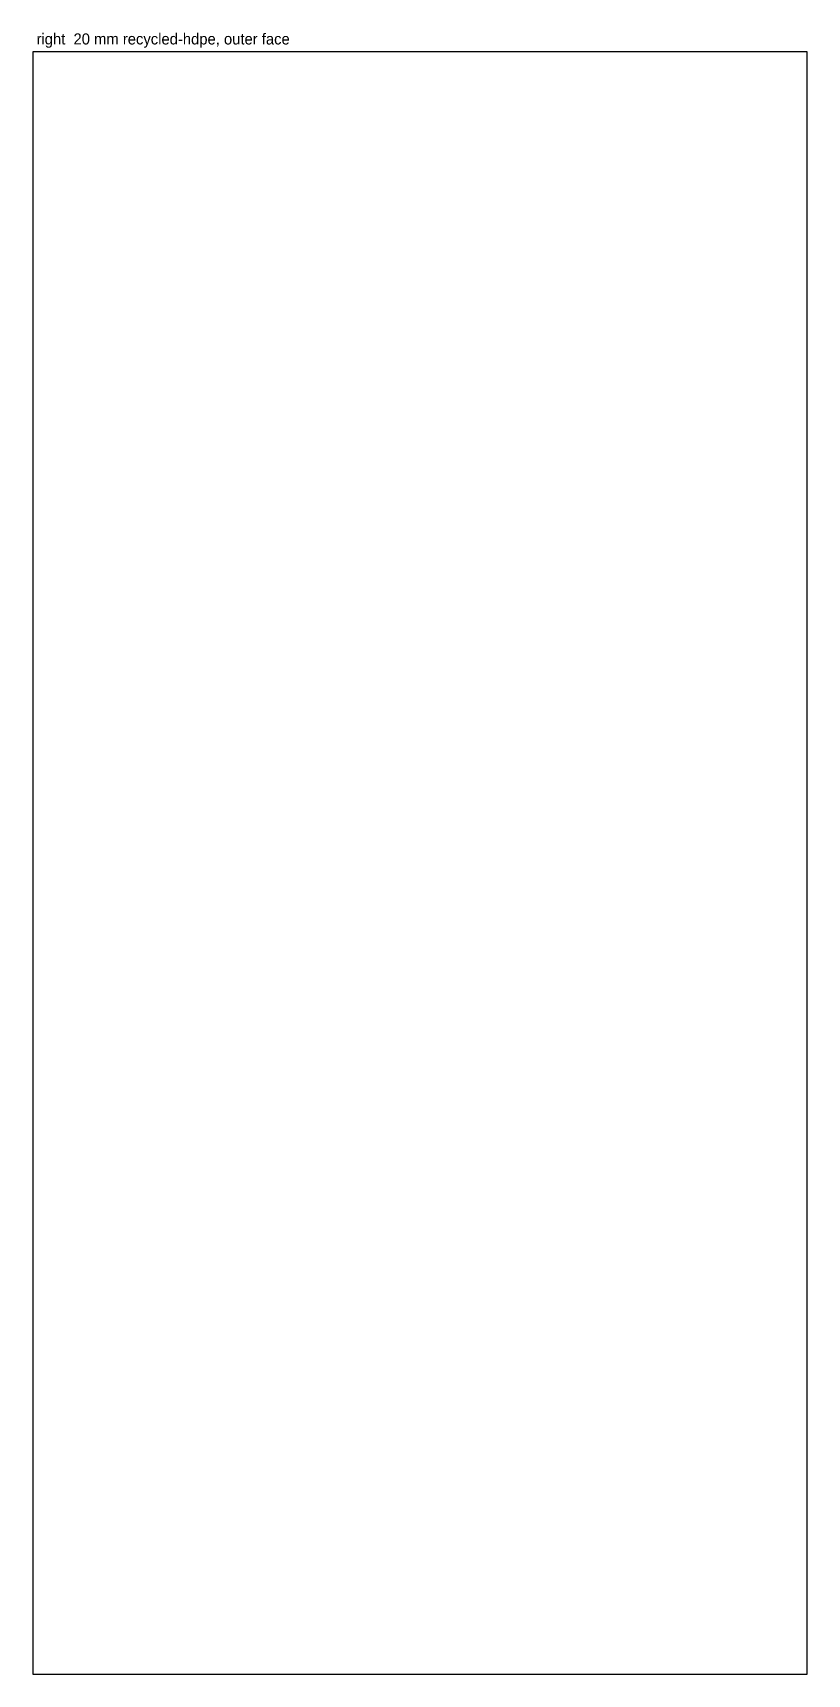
# Model space of a CAD drawing. Header units: millimetres. Extents: x 0 to 420, y 0 to 890.
import ezdxf

# ---------------------------------------------------------------- set-up
doc = ezdxf.new("R2010")
doc.units = ezdxf.units.MM
doc.layers.add('CUT_OUTSIDE', color=1, linetype='Continuous')
doc.layers.add('NOTES', color=7, linetype='Continuous')

msp = doc.modelspace()

# ---------------------------------------------------------------- linework, layer by layer
at = {"layer": 'CUT_OUTSIDE'}
msp.add_lwpolyline([(0, 880), (0, 0), (420, 0), (420, 880), (0, 880)], close=True, dxfattribs=at)

# ---------------------------------------------------------------- texts
at = {"layer": 'NOTES'}
msp.add_text('right  20 mm recycled-hdpe, outer face', height=6, dxfattribs=at).set_placement((2, 884))

doc.saveas('drawing.dxf')
